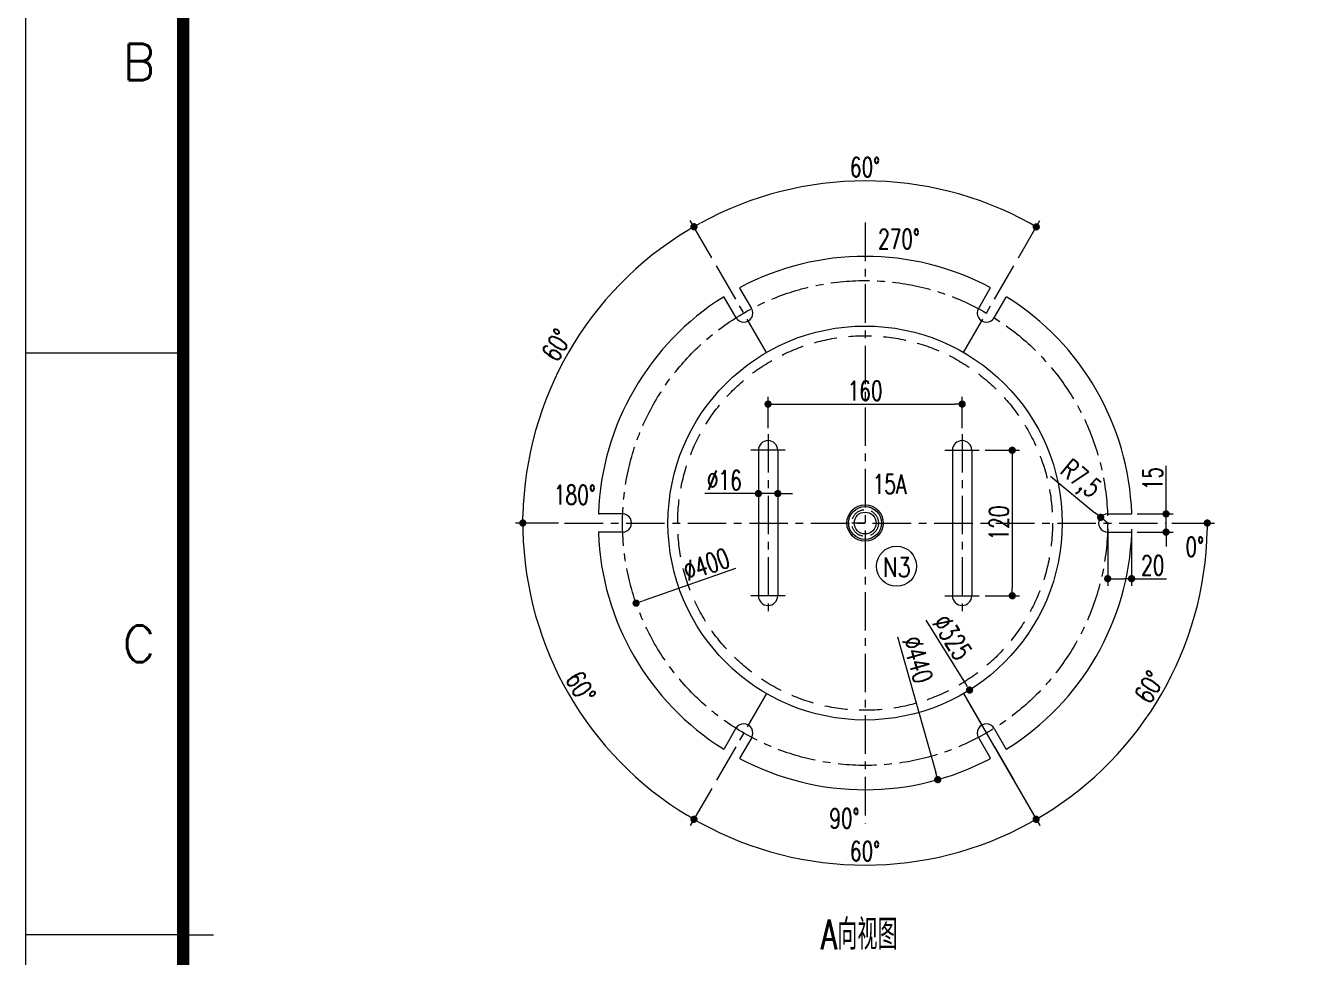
# Model space of a CAD drawing. Header units: millimetres. Extents: x 5291 to 15040, y -2201 to 1723.
# Drawn here: x 10390 to 11443, y -735 to 34 of the extents above; entities that cross this region are included whole.
import ezdxf

# ---------------------------------------------------------------- set-up
doc = ezdxf.new("R2010")
doc.units = ezdxf.units.MM
doc.header["$LTSCALE"] = 0.5
doc.linetypes.add('CENTER', pattern=[50.8, 31.75, -6.35, 6.35, -6.35])
doc.linetypes.add('DASHED', pattern=[19.05, 12.7, -6.35])
for name, color, linetype, lineweight in [('图层1', 7, 'Continuous', 5), ('图层2', 2, 'Continuous', 20), ('图层5', 3, 'CENTER', 5), ('图框', 7, 'Continuous', 9)]:
    doc.layers.add(name, color=color, linetype=linetype, lineweight=lineweight)
doc.styles.add('图框文字1', font='romans.shx', dxfattribs={"bigfont": 'hztxt.shx'})
doc.styles.add('标注文字', font='txt.shx', dxfattribs={"width": 0.8, "bigfont": 'hztxt.shx'})
doc.styles.add('样式 1', font='txt.shx', dxfattribs={"width": 0.7, "height": 16, "bigfont": 'hzdx.shx'})
doc.dimstyles.new('ISO-25', dxfattribs={"dimtxt": 13, "dimasz": 11, "dimexe": 6, "dimexo": 5, "dimgap": 4, "dimtad": 1, "dimtxsty": 'Standard', "dimcen": 2.5, "dimadec": 0, "dimazin": 0, "dimtfac": 1, "dimtmove": 0, "dimatfit": 3, "dimfxl": 0, "dimarcsym": 0})

# ---------------------------------------------------------------- blocks, each defined once
blk = doc.blocks.new('_Dot')
at = {"color": 0, "linetype": 'ByBlock', "lineweight": -2}
blk.add_line((-0.5, 0), (-1, 0), dxfattribs=at)
at = {"color": 0, "linetype": 'ByBlock', "const_width": 0.5}
blk.add_lwpolyline([(-0.25, 0, 1), (0.25, 0, 1)], format="xyb", close=True, dxfattribs=at)
blk = doc.blocks.new('*D41')
at = {"layer": 'Defpoints', "color": 0, "lineweight": 9}
for p in [(11162.5, -278.2), (11002.5, -303), (11162.5, -303)]:
    blk.add_point(p, dxfattribs=at)
at = {"layer": '图层1', "color": 4, "lineweight": 9}
for p, q in [((11002.5, -298), (11002.5, -272.2)), ((11162.5, -298), (11162.5, -272.2)), ((11008.5, -278.2), (11156.5, -278.2))]:
    blk.add_line(p, q, dxfattribs=at)
at = {"layer": '图层1', "color": 4, "lineweight": 9, "xscale": 6, "yscale": 6, "zscale": 6, "rotation": 180}
blk.add_blockref('_Dot', (11002.5, -278.2), dxfattribs=at)
at = {"layer": '图层1', "color": 4, "lineweight": 9, "xscale": 6, "yscale": 6, "zscale": 6}
blk.add_blockref('_Dot', (11162.5, -278.2), dxfattribs=at)
at = {"layer": '图层1', "color": 4, "insert": (11082.5, -267.2), "char_height": 16, "attachment_point": 5, "style": '样式 1'}
blk.add_mtext('160', dxfattribs=at)
blk = doc.blocks.new('*D42')
at = {"layer": 'Defpoints', "color": 0, "lineweight": 9}
for p in [(11176.6, -316.3), (11176.6, -436.3), (11203.8, -436.3)]:
    blk.add_point(p, dxfattribs=at)
at = {"layer": '图层1', "color": 4, "lineweight": 9}
for p, q in [((11181.6, -316.3), (11209.8, -316.3)), ((11203.8, -322.3), (11203.8, -430.3)), ((11181.6, -436.3), (11209.8, -436.3))]:
    blk.add_line(p, q, dxfattribs=at)
at = {"layer": '图层1', "color": 4, "lineweight": 9, "xscale": 6, "yscale": 6, "zscale": 6}
for p, rotation in [((11203.8, -316.3), 90), ((11203.8, -436.3), 270)]:
    blk.add_blockref('_Dot', p, dxfattribs=dict(at, rotation=rotation))
at = {"layer": '图层1', "color": 4, "insert": (11192.8, -376.3), "char_height": 16, "attachment_point": 5, "rotation": 90, "style": '样式 1'}
blk.add_mtext('120', dxfattribs=at)
blk = doc.blocks.new('*D43')
at = {"layer": 'Defpoints', "color": 0, "lineweight": 9}
for p in [(10996.4, -238.5), (11168.6, -514.1)]:
    blk.add_point(p, dxfattribs=at)
at = {"layer": '图层1', "color": 4, "lineweight": 9}
blk.add_line((11132.6, -456.5), (11165.4, -509), dxfattribs=at)
at = {"layer": '图层1', "color": 4, "lineweight": 9, "xscale": 6, "yscale": 6, "zscale": 6, "rotation": 301.9935556887107}
blk.add_blockref('_Dot', (11168.6, -514.1), dxfattribs=at)
at = {"layer": '图层1', "color": 4, "insert": (11154.4, -470.6), "char_height": 16, "attachment_point": 5, "rotation": 301.9936, "style": '样式 1'}
blk.add_mtext('∅325', dxfattribs=at)
blk = doc.blocks.new('*D40')
at = {"layer": 'Defpoints', "color": 0, "lineweight": 9}
for p in [(11022.6, -164.6), (11142.4, -588)]:
    blk.add_point(p, dxfattribs=at)
at = {"layer": '图层1', "color": 4, "lineweight": 9}
blk.add_line((11109.1, -470.2), (11140.8, -582.2), dxfattribs=at)
at = {"layer": '图层1', "color": 4, "lineweight": 9, "xscale": 6, "yscale": 6, "zscale": 6, "rotation": 285.8048419575197}
blk.add_blockref('_Dot', (11142.4, -588), dxfattribs=at)
at = {"layer": '图层1', "color": 4, "insert": (11125.8, -489), "char_height": 16, "attachment_point": 5, "rotation": 285.8048, "style": '样式 1'}
blk.add_mtext('∅440', dxfattribs=at)
blk = doc.blocks.new('*D44')
at = {"layer": 'Defpoints', "color": 0, "lineweight": 9}
for p in [(11271.2, -310.2), (10893.7, -442.4)]:
    blk.add_point(p, dxfattribs=at)
at = {"layer": '图层1', "color": 4, "lineweight": 9}
blk.add_line((10975.7, -413.7), (10899.4, -440.4), dxfattribs=at)
at = {"layer": '图层1', "color": 4, "lineweight": 9, "xscale": 6, "yscale": 6, "zscale": 6, "rotation": 199.3057192684201}
blk.add_blockref('_Dot', (10893.7, -442.4), dxfattribs=at)
at = {"layer": '图层1', "color": 4, "insert": (10951.7, -410.5), "char_height": 16, "attachment_point": 5, "rotation": 19.3057, "style": '样式 1'}
blk.add_mtext('∅400', dxfattribs=at)
blk = doc.blocks.new('*D60')
at = {"layer": 'Defpoints', "color": 0, "lineweight": 9}
for p in [(11301.8, -368.8), (11301.8, -383.8), (11330.6, -383.8)]:
    blk.add_point(p, dxfattribs=at)
at = {"layer": '图层1', "color": 4, "lineweight": 9}
for p, q in [((11330.6, -362.8), (11330.6, -329.2)), ((11306.8, -368.8), (11336.6, -368.8)), ((11330.6, -383.8), (11330.6, -368.8)), ((11306.8, -383.8), (11336.6, -383.8)), ((11330.6, -389.8), (11330.6, -395.8))]:
    blk.add_line(p, q, dxfattribs=at)
at = {"layer": '图层1', "color": 4, "lineweight": 9, "xscale": 6, "yscale": 6, "zscale": 6}
for p, rotation in [((11330.6, -368.8), 270), ((11330.6, -383.8), 90)]:
    blk.add_blockref('_Dot', p, dxfattribs=dict(at, rotation=rotation))
at = {"layer": '图层1', "color": 4, "lineweight": 9, "insert": (11319.6, -339.7), "char_height": 16, "attachment_point": 5, "rotation": 90, "style": '样式 1'}
blk.add_mtext('15', dxfattribs=at)
blk = doc.blocks.new('*D61')
at = {"layer": 'Defpoints', "color": 0, "lineweight": 9}
for p in [(11276.7, -371.6), (11282.5, -376.3)]:
    blk.add_point(p, dxfattribs=at)
at = {"layer": '图层1', "color": 4, "lineweight": 9}
for p, q in [((11235.3, -337.7), (11272, -367.8)), ((11282.5, -376.3), (11276.7, -371.6))]:
    blk.add_line(p, q, dxfattribs=at)
at = {"layer": '图层1', "color": 4, "lineweight": 9, "xscale": 6, "yscale": 6, "zscale": 6, "rotation": 320.7396008973626}
blk.add_blockref('_Dot', (11276.7, -371.6), dxfattribs=at)
at = {"layer": '图层1', "color": 4, "lineweight": 9, "insert": (11259.1, -341.3), "char_height": 16, "attachment_point": 5, "rotation": 320.7396, "style": '样式 1'}
blk.add_mtext('R7,5', dxfattribs=at)
blk = doc.blocks.new('*D62')
at = {"layer": 'Defpoints', "color": 0, "lineweight": 9}
for p in [(11282.5, -376.3), (11302.2, -376.3), (11302.2, -422.2)]:
    blk.add_point(p, dxfattribs=at)
at = {"layer": '图层1', "color": 4, "lineweight": 9}
for p, q in [((11282.5, -381.3), (11282.5, -428.2)), ((11302.2, -381.3), (11302.2, -428.2)), ((11288.5, -422.2), (11296.2, -422.2)), ((11302.2, -422.2), (11331, -422.2))]:
    blk.add_line(p, q, dxfattribs=at)
at = {"layer": '图层1', "color": 4, "lineweight": 9, "xscale": 6, "yscale": 6, "zscale": 6, "rotation": 180}
blk.add_blockref('_Dot', (11282.5, -422.2), dxfattribs=at)
at = {"layer": '图层1', "color": 4, "lineweight": 9, "xscale": 6, "yscale": 6, "zscale": 6}
blk.add_blockref('_Dot', (11302.2, -422.2), dxfattribs=at)
at = {"layer": '图层1', "color": 4, "lineweight": 9, "insert": (11319.6, -411.2), "char_height": 16, "attachment_point": 5, "style": '样式 1'}
blk.add_mtext('20', dxfattribs=at)
blk = doc.blocks.new('*D63')
at = {"layer": 'Defpoints', "color": 0, "lineweight": 9}
for p in [(10834.7, -376.3), (11330.3, -376.3), (11163.7, -517), (11298.6, -557.7), (11206.4, -590.9)]:
    blk.add_point(p, dxfattribs=at)
at = {"layer": '图层1', "color": 4, "lineweight": 9}
for p, q in [((11335.3, -376.3), (11370.6, -376.3)), ((11208.9, -595.3), (11226.5, -625.8))]:
    blk.add_line(p, q, dxfattribs=at)
blk.add_arc((11082.5, -376.3), 282.2, 301.2184, 358.7836, dxfattribs=at)
at = {"layer": '图层1', "color": 4, "lineweight": 9, "xscale": 6, "yscale": 6, "zscale": 6}
for p, rotation in [((11364.6, -376.3), 89.39279419132697), ((11223.5, -620.7), 210.6091940216321)]:
    blk.add_blockref('_Dot', p, dxfattribs=dict(at, rotation=rotation))
at = {"layer": '图层1', "color": 4, "lineweight": 9, "insert": (11316.9, -511.6), "char_height": 16, "attachment_point": 5, "rotation": 60.001, "style": '样式 1'}
blk.add_mtext('60°', dxfattribs=at)
blk = doc.blocks.new('*D64')
at = {"layer": 'Defpoints', "color": 0, "lineweight": 9}
for p in [(11082.5, -376.3), (11163.7, -517), (10958.6, -590.9), (11033.5, -654.2)]:
    blk.add_point(p, dxfattribs=at)
at = {"layer": '图层1', "color": 4, "lineweight": 9}
for p, q in [((11166.2, -521.4), (11226.5, -625.8)), ((10956.1, -595.3), (10938.4, -625.9))]:
    blk.add_line(p, q, dxfattribs=at)
blk.add_arc((11082.5, -376.3), 282.2, 241.223, 298.7816, dxfattribs=at)
at = {"layer": '图层1', "color": 4, "lineweight": 9, "xscale": 6, "yscale": 6, "zscale": 6}
for p, rotation in [((10941.4, -620.7), 150.6137580359384), ((11223.5, -620.7), 29.3908059783705)]:
    blk.add_blockref('_Dot', p, dxfattribs=dict(at, rotation=rotation))
at = {"layer": '图层1', "color": 4, "lineweight": 9, "insert": (11082.5, -647), "char_height": 16, "attachment_point": 5, "rotation": 0.0023, "style": '样式 1'}
blk.add_mtext('60°', dxfattribs=at)
blk = doc.blocks.new('*D65')
at = {"layer": 'Defpoints', "color": 0, "lineweight": 9}
for p in [(10834.7, -376.3), (11082.5, -376.3), (10817.3, -472.8), (10958.6, -590.9)]:
    blk.add_point(p, dxfattribs=at)
at = {"layer": '图层1', "color": 4, "lineweight": 9}
for p, q in [((10829.7, -376.3), (10794.3, -376.3)), ((10956.1, -595.3), (10938.4, -625.9))]:
    blk.add_line(p, q, dxfattribs=at)
blk.add_arc((11082.5, -376.3), 282.2, 181.2204, 238.7862, dxfattribs=at)
at = {"layer": '图层1', "color": 4, "lineweight": 9, "xscale": 6, "yscale": 6, "zscale": 6}
for p, rotation in [((10800.3, -376.3), 90.61118223458848), ((10941.4, -620.7), 329.3953699926768)]:
    blk.add_blockref('_Dot', p, dxfattribs=dict(at, rotation=rotation))
at = {"layer": '图层1', "color": 4, "lineweight": 9, "insert": (10848, -511.7), "char_height": 16, "attachment_point": 5, "rotation": 300.0033, "style": '样式 1'}
blk.add_mtext('60°', dxfattribs=at)
blk = doc.blocks.new('*D66')
at = {"layer": 'Defpoints', "color": 0, "lineweight": 9}
for p in [(10958.6, -161.7), (10866.3, -194.9), (10834.7, -376.3), (11082.5, -376.3)]:
    blk.add_point(p, dxfattribs=at)
at = {"layer": '图层1', "color": 4, "lineweight": 9}
for p, q in [((10956.1, -157.4), (10938.4, -126.7)), ((10829.7, -376.3), (10794.3, -376.3))]:
    blk.add_line(p, q, dxfattribs=at)
blk.add_arc((11082.5, -376.3), 282.2, 121.2118, 178.7836, dxfattribs=at)
at = {"layer": '图层1', "color": 4, "lineweight": 9, "xscale": 6, "yscale": 6, "zscale": 6}
for p, rotation in [((10941.4, -131.9), 30.60260011921746), ((10800.3, -376.3), 269.392794191327)]:
    blk.add_blockref('_Dot', p, dxfattribs=dict(at, rotation=rotation))
at = {"layer": '图层1', "color": 4, "lineweight": 9, "insert": (10828.2, -229.5), "char_height": 16, "attachment_point": 5, "rotation": 59.9977, "style": '样式 1'}
blk.add_mtext('60°', dxfattribs=at)
blk = doc.blocks.new('*D67')
at = {"layer": 'Defpoints', "color": 0, "lineweight": 9}
for p in [(11131.5, -98.4), (10958.6, -161.7), (11206.4, -161.7), (11082.5, -376.3)]:
    blk.add_point(p, dxfattribs=at)
at = {"layer": '图层1', "color": 4, "lineweight": 9}
for p, q in [((10956.1, -157.4), (10938.4, -126.7)), ((11208.9, -157.4), (11226.6, -126.8))]:
    blk.add_line(p, q, dxfattribs=at)
blk.add_arc((11082.5, -376.3), 282.2, 61.2072, 118.775, dxfattribs=at)
at = {"layer": '图层1', "color": 4, "lineweight": 9, "xscale": 6, "yscale": 6, "zscale": 6}
for p, rotation in [((10941.4, -131.9), 209.3842120759557), ((11223.6, -132), 330.5980367297647)]:
    blk.add_blockref('_Dot', p, dxfattribs=dict(at, rotation=rotation))
at = {"layer": '图层1', "color": 4, "lineweight": 9, "insert": (11082.5, -82.7), "char_height": 16, "attachment_point": 5, "rotation": 359.9911, "style": '样式 1'}
blk.add_mtext('60°', dxfattribs=at)
blk = doc.blocks.new('*D69')
at = {"layer": 'Defpoints', "color": 0, "lineweight": 9}
for p in [(10994.5, -330.1), (11010.5, -330.5), (11010.5, -352)]:
    blk.add_point(p, dxfattribs=at)
at = {"layer": '图层1', "color": 4, "lineweight": 9}
for p, q in [((10994.5, -335.1), (10994.5, -358)), ((11010.5, -335.5), (11010.5, -358)), ((10988.5, -352), (10950.3, -352)), ((11010.5, -352), (10994.5, -352)), ((11016.5, -352), (11022.5, -352))]:
    blk.add_line(p, q, dxfattribs=at)
at = {"layer": '图层1', "color": 4, "lineweight": 9, "xscale": 6, "yscale": 6, "zscale": 6}
blk.add_blockref('_Dot', (10994.5, -352), dxfattribs=at)
at = {"layer": '图层1', "color": 4, "lineweight": 9, "xscale": 6, "yscale": 6, "zscale": 6, "rotation": 180}
blk.add_blockref('_Dot', (11010.5, -352), dxfattribs=at)
at = {"layer": '图层1', "color": 4, "lineweight": 9, "insert": (10966.4, -341), "char_height": 16, "attachment_point": 5, "style": '样式 1'}
blk.add_mtext('%%C16', dxfattribs=at)
blk = doc.blocks.new('图框(A4)')
at = {"layer": '图框'}
for p, q in [((204.99, 538.59), (191.99, 538.59)), ((204.99, 490.59), (191.99, 490.59)), ((204.99, 490.59), (207.49, 490.59))]:
    blk.add_line(p, q, dxfattribs=at)
blk.add_lwpolyline([(191.99, 342.09), (401.99, 342.09), (401.99, 639.09), (191.99, 639.09)], close=True, dxfattribs=at)
at = {"layer": '图框', "color": 5, "const_width": 1}
blk.add_lwpolyline([(204.99, 347.09), (396.99, 347.09), (396.99, 634.09), (204.99, 634.09)], close=True, dxfattribs=at)
at = {"layer": '图框', "style": '图框文字1'}
for s, p in [('B ', (199.99, 561.1)), ('C', (199.99, 513.1))]:
    blk.add_text(s, height=3, dxfattribs=at).set_placement(p)

msp = doc.modelspace()

# ---------------------------------------------------------------- linework, layer by layer
at = {"layer": '图层1', "color": 7, "lineweight": 9}
for centre, radius in [((11082.49, -376.31), 15), ((11082.49, -376.29), 13.58), ((11082.49, -376.31), 9), ((11108.4, -411.96), 16.51)]:
    msp.add_circle(centre, radius, dxfattribs=at)
at = {"layer": '图层1', "color": 7, "linetype": 'DASHED', "lineweight": 9, "ltscale": 2}
msp.add_circle((11082.49, -376.31), 11, dxfattribs=at)
at = {"layer": '图层1', "color": 7, "lineweight": 9}
for centre, start, end in [((10982.51, -203.11), 209.16905, 30.83095), ((11182.49, -203.13), 149.16905, 330.83095), ((10882.5, -376.3), 269.16905, 90.83095), ((11282.47, -376.33), 89.16905, 270.83095), ((10982.48, -549.5), 329.16905, 150.83095), ((11182.47, -549.51), 29.16905, 210.83095)]:
    msp.add_arc(centre, 7.5, start, end, dxfattribs=at)
at = {"layer": '图层2', "color": 7}
for p, q in [((10989.05, -199.46), (10979.31, -182.59)), ((11175.94, -199.47), (11185.68, -182.6)), ((10976.07, -206.96), (10966.33, -190.09)), ((11188.93, -206.97), (11198.67, -190.1)), ((10994.48, -316.29), (10994.48, -436.29)), ((11010.48, -316.29), (11010.48, -436.29)), ((11154.49, -316.29), (11154.49, -436.29)), ((11170.49, -316.29), (11170.49, -436.29)), ((10882.61, -368.8), (10863.13, -368.8)), ((11082.48, -376.29), (11071.48, -376.29)), ((11282.36, -368.83), (11301.84, -368.83)), ((10882.61, -383.8), (10863.13, -383.8)), ((11282.36, -383.83), (11301.84, -383.83)), ((10976.04, -545.66), (10966.3, -562.53)), ((11188.91, -545.67), (11198.65, -562.54)), ((10989.03, -553.15), (10979.29, -570.03)), ((11175.92, -553.17), (11185.66, -570.04))]:
    msp.add_line(p, q, dxfattribs=at)
msp.add_circle((11082.49, -376.29), 162.5, dxfattribs=at)
at = {"layer": '图层2', "color": 7, "linetype": 'DASHED', "ltscale": 3}
msp.add_circle((11082.49, -376.29), 154.5, dxfattribs=at)
at = {"layer": '图层2', "color": 7}
for centre, radius, start, end in [((11082.49, -376.31), 220, 62.08474, 117.91623), ((10979.75, -182.34), 0.5, 117.91526, 210), ((11185.25, -182.35), 0.5, 330, 62.08474), ((11082.49, -376.31), 220, 122.08474, 177.91623), ((10965.89, -190.34), 0.5, 30, 122.08474), ((11199.1, -190.35), 0.5, 57.91526, 150), ((11082.49, -376.31), 220, 2.08474, 57.91623), ((11002.48, -316.29), 8, 0, 180), ((11162.49, -316.29), 8, 0, 180), ((10863.13, -368.3), 0.5, 177.91526, 270), ((11301.84, -368.33), 0.5, 270, 2.08474), ((10863.13, -384.3), 0.5, 90, 182.08474), ((11082.49, -376.31), 220, 182.08474, 237.91623), ((11082.49, -376.31), 220, 302.08474, 357.91623), ((11301.84, -384.33), 0.5, 357.91526, 90), ((11002.48, -436.29), 8, 180, 0), ((11162.49, -436.29), 8, 180, 0), ((10965.87, -562.28), 0.5, 237.91526, 330), ((11199.08, -562.29), 0.5, 210, 302.08474), ((10979.72, -570.28), 0.5, 150, 242.08474), ((11082.49, -376.31), 220, 242.08474, 297.91623), ((11185.22, -570.29), 0.5, 297.91526, 30)]:
    msp.add_arc(centre, radius, start, end, dxfattribs=at)
at = {"layer": '图层5', "color": 7, "ltscale": 2}
for p, q in [((11082.49, -128.49), (11082.49, -624.13)), ((11001.26, -235.59), (10958.59, -161.69)), ((11163.74, -235.6), (11206.41, -161.7)), ((11002.48, -302.97), (11002.48, -449.62)), ((11162.49, -302.97), (11162.49, -449.62)), ((11016.62, -316.29), (10988.34, -316.29)), ((11148.35, -316.29), (11176.63, -316.29)), ((10834.67, -376.3), (11330.31, -376.29)), ((11016.62, -436.29), (10988.34, -436.29)), ((11148.35, -436.29), (11176.63, -436.29)), ((11001.23, -517.02), (10958.56, -590.93)), ((11163.72, -517.04), (11206.38, -590.94))]:
    msp.add_line(p, q, dxfattribs=at)
msp.add_circle((11082.49, -376.29), 200, dxfattribs=at)

# ---------------------------------------------------------------- block references
at = {"layer": '图框', "color": 7, "xscale": 10, "yscale": 10, "zscale": 10}
msp.add_blockref('图框(A4)', (8470.4, -5621.95), dxfattribs=at)

# ---------------------------------------------------------------- texts
at = {"layer": '图层1', "color": 7, "lineweight": 9, "char_height": 16, "width": 16.4067, "attachment_point": 1, "style": '样式 1'}
for s, insert in [('{\\C4;270%%D}', (11093.16, -134.02)), ('{\\C4;180%%D}', (10825.93, -345.01)), ('{\\C4;0%%D}', (11346.59, -387.94)), ('{\\C4;90%%D}', (11052.99, -611.93))]:
    msp.add_mtext(s, dxfattribs=dict(at, insert=insert))
at = {"layer": '图层1', "color": 7, "attachment_point": 1, "style": '样式 1'}
for s, insert, char_height, width in [('{\\C4;15A}', (11088.71, -336.2), 16, 32.3961), ('{\\C4;A向视图}', (11045.98, -703.23), 25, 81.849)]:
    msp.add_mtext(s, dxfattribs=dict(at, insert=insert, char_height=char_height, width=width))
at = {"layer": '图层1', "color": 7, "lineweight": 9, "insert": (11097.06, -420.79), "char_height": 16, "width": 46.7898, "attachment_point": 7, "rotation": 0.00398, "style": '标注文字'}
msp.add_mtext('N3', dxfattribs=at)

# ---------------------------------------------------------------- dimensions: what is measured, and where the dimension line sits
at = {"layer": '图层1', "color": 7, "lineweight": 9}
for base, p1, p2, picture, middle in [((11131.5, -98.43), (10958.59, -161.69), (11206.41, -161.7), '*D67', (11082.5, -82.69)), ((10866.32, -194.91), (10834.67, -376.3), (10958.59, -161.69), '*D66', (10828.2, -229.48)), ((10817.32, -472.81), (10958.56, -590.93), (10834.67, -376.3), '*D65', (10848.02, -511.67)), ((11033.48, -654.17), (11163.72, -517.04), (10958.56, -590.93), '*D64', (11082.47, -647.01))]:
    dim = msp.add_angular_dim_3p(base=base, center=(11082.46, -376.29), p1=p1, p2=p2, dimstyle='ISO-25', override={"dimtxt": 16, "dimasz": 6, "dimgap": 3, "dimdec": 1, "dimtxsty": '样式 1', "dimblk": 'Dot', "dimcen": 6, "dimclrd": 4, "dimclre": 4, "dimclrt": 4, "dimtdec": 1, "dimtmove": 1, "dimldrblk": 'Dot', "dimlwd": 9, "dimlwe": 9}, dxfattribs=at)
    dim.commit()
    dim.dimension.update_dxf_attribs({"geometry": picture, "text_midpoint": middle})
at = {"layer": '图层1', "color": 7}
for p1, p2, picture, middle in [((11022.57, -164.61), (11142.41, -587.98), '*D40', (11115.23, -491.97)), ((10996.39, -238.48), (11168.58, -514.11), '*D43', (11145.03, -476.41)), ((11271.24, -310.17), (10893.73, -442.42), '*D44', (10955.3, -420.85))]:
    dim = msp.add_diameter_dim_2p(p1=p1, p2=p2, dimstyle='ISO-25', override={"dimtxt": 16, "dimasz": 6, "dimgap": 3, "dimdec": 1, "dimtxsty": '样式 1', "dimblk": 'Dot', "dimcen": 6, "dimclrd": 4, "dimclre": 4, "dimclrt": 4, "dimtdec": 1, "dimldrblk": 'Dot', "dimlwd": 9, "dimlwe": 9}, dxfattribs=at)
    dim.commit()
    dim.dimension.update_dxf_attribs({"geometry": picture, "text_midpoint": middle, "dimtype": 163})
dim = msp.add_linear_dim(base=(11162.49, -278.23), p1=(11002.48, -302.97), p2=(11162.49, -302.97), dimstyle='ISO-25', override={"dimtxt": 16, "dimasz": 6, "dimgap": 3, "dimdec": 1, "dimtxsty": '样式 1', "dimblk": 'Dot', "dimcen": 6, "dimclrd": 4, "dimclre": 4, "dimclrt": 4, "dimtdec": 1, "dimldrblk": 'Dot', "dimlwd": 9, "dimlwe": 9}, dxfattribs=at)
dim.commit()
dim.dimension.update_dxf_attribs({"geometry": '*D41', "text_midpoint": (11082.49, -267.23)})
dim = msp.add_linear_dim(base=(11203.8, -436.29), p1=(11176.63, -316.29), p2=(11176.63, -436.29), angle=90, dimstyle='ISO-25', override={"dimtxt": 16, "dimasz": 6, "dimgap": 3, "dimdec": 1, "dimtxsty": '样式 1', "dimblk": 'Dot', "dimcen": 6, "dimclrd": 4, "dimclre": 4, "dimclrt": 4, "dimtdec": 1, "dimldrblk": 'Dot', "dimlwd": 9, "dimlwe": 9}, dxfattribs=at)
dim.commit()
dim.dimension.update_dxf_attribs({"geometry": '*D42', "text_midpoint": (11192.8, -376.29)})
at = {"layer": '图层1', "color": 7, "lineweight": 9}
dim = msp.add_radius_dim(center=(11282.47, -376.33), mpoint=(11276.66, -371.58), dimstyle='ISO-25', override={"dimtxt": 16, "dimasz": 6, "dimgap": 3, "dimdec": 1, "dimtxsty": '样式 1', "dimblk": 'Dot', "dimcen": 6, "dimclrd": 4, "dimclre": 4, "dimclrt": 4, "dimtdec": 1, "dimldrblk": 'Dot', "dimlwd": 9, "dimlwe": 9}, dxfattribs=at)
dim.commit()
dim.dimension.update_dxf_attribs({"geometry": '*D61', "text_midpoint": (11259.13, -341.32)})
dim = msp.add_linear_dim(base=(11010.47, -352), p1=(10994.48, -330.12), p2=(11010.47, -330.48), text='%%C16', dimstyle='ISO-25', override={"dimtxt": 16, "dimasz": 6, "dimgap": 3, "dimdec": 1, "dimtxsty": '样式 1', "dimblk": 'Dot', "dimcen": 6, "dimclrd": 4, "dimclre": 4, "dimclrt": 4, "dimtdec": 1, "dimldrblk": 'Dot', "dimlwd": 9, "dimlwe": 9}, dxfattribs=at)
dim.commit()
dim.dimension.update_dxf_attribs({"geometry": '*D69', "text_midpoint": (10966.41, -352), "dimtype": 160})
dim = msp.add_linear_dim(base=(11330.63, -383.83), p1=(11301.84, -368.83), p2=(11301.84, -383.83), angle=90, dimstyle='ISO-25', override={"dimtxt": 16, "dimasz": 6, "dimgap": 3, "dimdec": 1, "dimtxsty": '样式 1', "dimblk": 'Dot', "dimcen": 6, "dimclrd": 4, "dimclre": 4, "dimclrt": 4, "dimtdec": 1, "dimldrblk": 'Dot', "dimlwd": 9, "dimlwe": 9}, dxfattribs=at)
dim.commit()
dim.dimension.update_dxf_attribs({"geometry": '*D60', "text_midpoint": (11330.63, -339.65), "dimtype": 160})
dim = msp.add_angular_dim_2l(base=(11298.61, -557.66), line1=((11163.72, -517.04), (11206.38, -590.94)), line2=((10834.67, -376.3), (11330.31, -376.29)), dimstyle='ISO-25', override={"dimtxt": 16, "dimasz": 6, "dimgap": 3, "dimdec": 1, "dimtxsty": '样式 1', "dimblk": 'Dot', "dimcen": 6, "dimclrd": 4, "dimclre": 4, "dimclrt": 4, "dimtdec": 1, "dimldrblk": 'Dot', "dimlwd": 9, "dimlwe": 9}, dxfattribs=at)
dim.commit()
dim.dimension.update_dxf_attribs({"geometry": '*D63', "text_midpoint": (11316.91, -511.65)})
dim = msp.add_linear_dim(base=(11302.2, -422.23), p1=(11282.49, -376.29), p2=(11302.2, -376.29), text='20', dimstyle='ISO-25', override={"dimtxt": 16, "dimasz": 6, "dimgap": 3, "dimdec": 1, "dimtxsty": '样式 1', "dimblk": 'Dot', "dimcen": 6, "dimclrd": 4, "dimclre": 4, "dimclrt": 4, "dimtdec": 1, "dimldrblk": 'Dot', "dimlwd": 9, "dimlwe": 9}, dxfattribs=at)
dim.commit()
dim.dimension.update_dxf_attribs({"geometry": '*D62', "text_midpoint": (11319.6, -411.23)})

doc.saveas('drawing.dxf')
